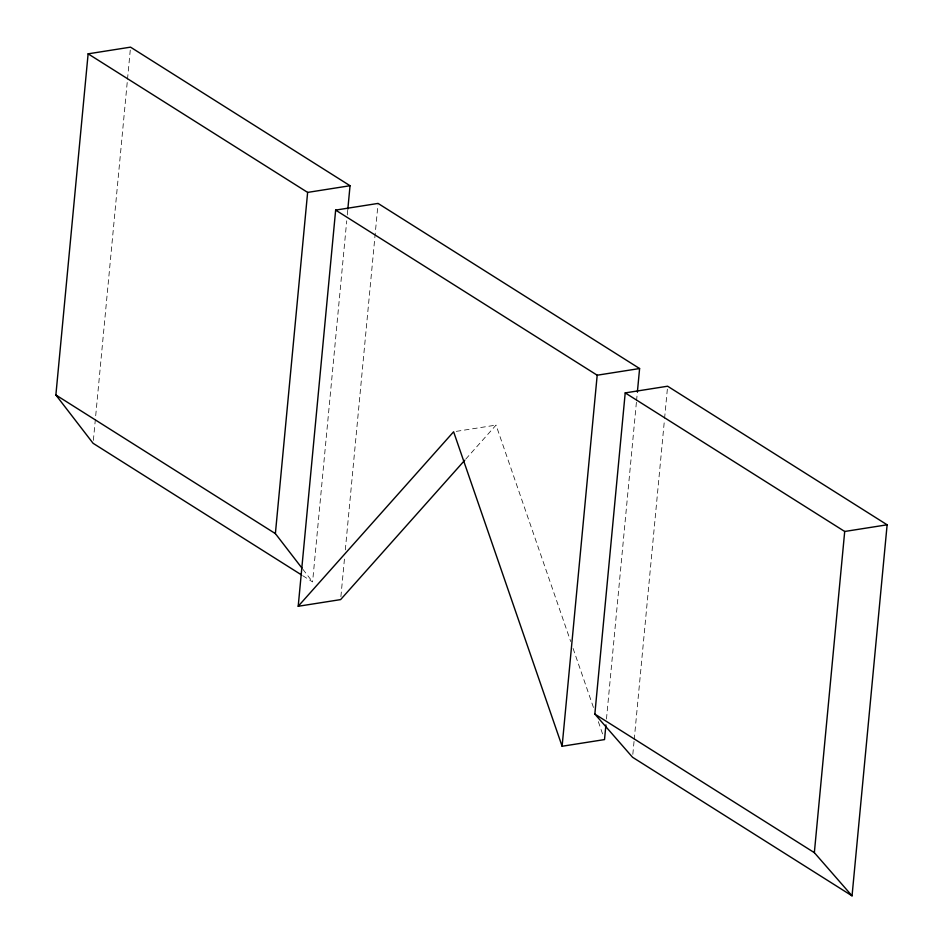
<?xml version="1.0" encoding="UTF-8"?>
<svg xmlns="http://www.w3.org/2000/svg" width="943" height="943" viewBox="0 0 943 943"><rect width="100%" height="100%" fill="white"/><g stroke="black" fill="none" stroke-linecap="round" stroke-linejoin="round"><path stroke-width="0.71" stroke-dasharray="4.71 3.54" d="M93.369 440.381L127.364 80.768M127.505 79.306L130.264 50.073M302.668 575.643L312.593 581.914L346.729 220.815M347.283 214.969L347.837 209.122M340.894 596.683L344.619 557.207M345.315 549.899L377.931 204.879M606.467 719.049L636.407 402.26M636.549 400.799L637.385 391.993M632.824 754.341L634.073 741.139M634.215 739.666L664.438 419.953M664.567 418.492L667.349 389.153M465.736 459.123L496.042 425.104L570.692 641.499M456.271 431.364L496.042 425.104M302.844 569.254L312.593 581.914M573.085 648.43L593.583 707.863M598.345 721.654L603.579 736.825"/><path stroke-width="1.41" d="M301.43 574.865L93.098 443.304L55.873 394.987L88.123 53.834L130.535 47.15L350.042 185.724L347.837 209.122M301.96 568.11L275.38 533.608L307.63 192.407L88.123 53.834M464.758 460.231L340.612 599.607L298.2 606.278L335.649 210.1L378.06 203.417L639.602 368.536L637.385 391.993M605.913 724.908L604.522 739.583L562.111 746.255L597.19 375.208L335.649 210.1M594.844 714.075L625.209 392.901L667.62 386.217L887.127 524.803L852.048 895.85L632.553 757.264L594.844 714.075L814.351 852.661L852.048 895.85M814.351 852.661L844.704 531.475L625.209 392.901M298.2 606.278L453.618 431.776L562.111 746.255M307.63 192.407L350.042 185.724M597.19 375.208L639.602 368.536M844.704 531.475L887.127 524.803M55.873 394.987L275.38 533.608"/></g></svg>
